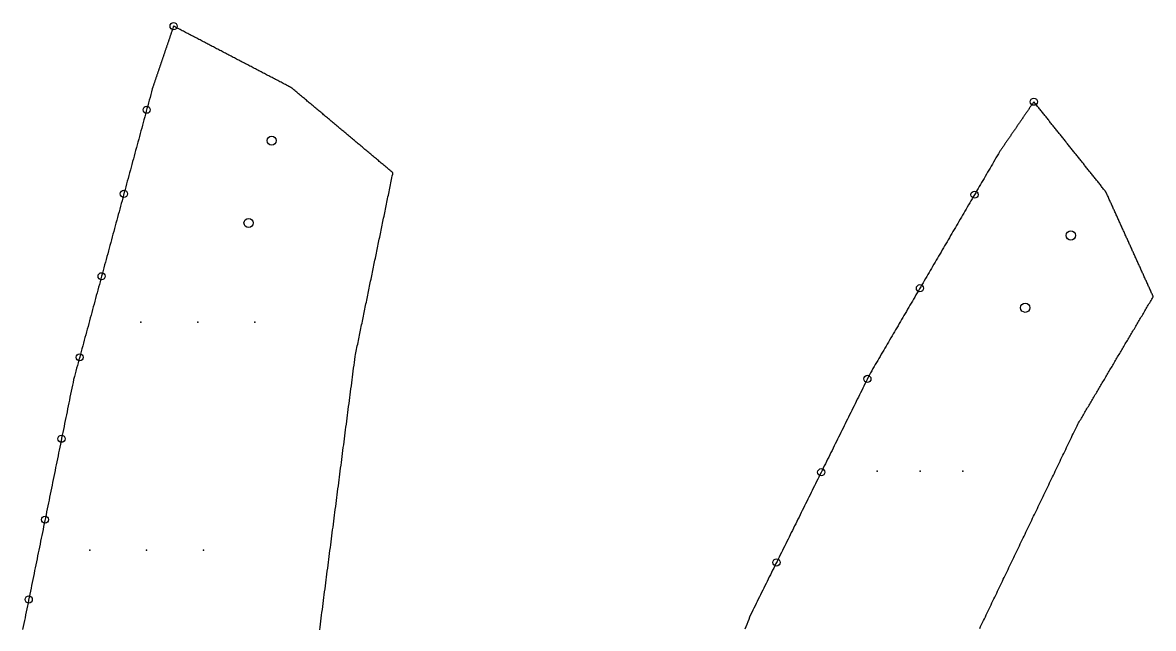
# Model space of a CAD drawing. Extents: x 2 to 431, y 2 to 326.
# Drawn here: x 7 to 86.4, y 44.1 to 86.7 of the extents above; entities that cross this region are included whole.
import ezdxf

# ---------------------------------------------------------------- set-up
doc = ezdxf.new("R2010")
doc.units = 0
doc.layers.get('0').update_dxf_attribs({"linetype": 'CONTINUOUS'})
for name, color, linetype in [('DRILLING', 3, 'CONTINUOUS'), ('ENGRAVE', 4, 'CONTINUOUS'), ('RIB_INDICATION', 1, 'CONTINUOUS')]:
    doc.layers.add(name, color=color, linetype=linetype)

# ---------------------------------------------------------------- blocks, each defined once
blk = doc.blocks.new('*U148')
at = {"layer": 'ENGRAVE'}
blk.add_point((0, 0), dxfattribs=at)
blk = doc.blocks.new('*U149')
at = {"layer": 'ENGRAVE', "color": 0, "linetype": 'BYBLOCK'}
for p in [(0, 0), (4, 0), (8, 0)]:
    blk.add_blockref('*U148', p, dxfattribs=at)
blk = doc.blocks.new('*U150')
at = {"layer": 'ENGRAVE'}
blk.add_point((0, 0), dxfattribs=at)
blk = doc.blocks.new('*U151')
at = {"layer": 'ENGRAVE', "color": 0, "linetype": 'BYBLOCK'}
for p in [(0, 0), (4, 0), (8, 0)]:
    blk.add_blockref('*U150', p, dxfattribs=at)
blk = doc.blocks.new('*U156')
at = {"layer": 'ENGRAVE'}
blk.add_point((0, 0), dxfattribs=at)
blk = doc.blocks.new('*U157')
at = {"layer": 'ENGRAVE', "color": 0, "linetype": 'BYBLOCK'}
for p in [(0, 0), (3, 0), (6, 0)]:
    blk.add_blockref('*U156', p, dxfattribs=at)

msp = doc.modelspace()

# ---------------------------------------------------------------- linework, layer by layer
for points in [[(27.9, 44.019, 0), (27.927, 44.225, 0), (27.954, 44.431, 0), (27.98, 44.638, 0), (28.007, 44.844, 0), (28.034, 45.051, 0), (28.061, 45.257, 0), (28.088, 45.464, 0), (28.114, 45.67, 0), (28.141, 45.877, 0), (28.168, 46.083, 0), (28.195, 46.289, 0), (28.221, 46.496, 0), (28.248, 46.702, 0), (28.275, 46.909, 0), (28.302, 47.115, 0), (28.329, 47.322, 0), (28.355, 47.528, 0), (28.382, 47.734, 0), (28.409, 47.941, 0), (28.436, 48.147, 0), (28.462, 48.354, 0), (28.489, 48.56, 0), (28.516, 48.767, 0), (28.543, 48.973, 0), (28.57, 49.18, 0), (28.596, 49.386, 0), (28.623, 49.593, 0), (28.65, 49.799, 0), (28.677, 50.005, 0), (28.703, 50.212, 0), (28.73, 50.418, 0), (28.757, 50.625, 0), (28.784, 50.831, 0), (28.811, 51.038, 0), (28.837, 51.244, 0), (28.864, 51.45, 0), (28.891, 51.657, 0), (28.918, 51.863, 0), (28.944, 52.07, 0), (28.971, 52.276, 0), (28.998, 52.483, 0), (29.025, 52.689, 0), (29.052, 52.895, 0), (29.078, 53.102, 0), (29.105, 53.308, 0), (29.132, 53.515, 0), (29.159, 53.721, 0), (29.185, 53.928, 0), (29.212, 54.134, 0), (29.239, 54.341, 0), (29.266, 54.547, 0), (29.293, 54.753, 0), (29.319, 54.96, 0), (29.346, 55.166, 0), (29.373, 55.373, 0), (29.4, 55.579, 0), (29.426, 55.786, 0), (29.453, 55.992, 0), (29.48, 56.199, 0), (29.507, 56.405, 0), (29.534, 56.611, 0), (29.56, 56.818, 0), (29.587, 57.024, 0), (29.614, 57.231, 0), (29.641, 57.437, 0), (29.667, 57.644, 0), (29.694, 57.85, 0), (29.721, 58.056, 0), (29.748, 58.263, 0), (29.774, 58.469, 0), (29.801, 58.676, 0), (29.828, 58.882, 0), (29.855, 59.089, 0), (29.882, 59.295, 0), (29.908, 59.502, 0), (29.935, 59.708, 0), (29.962, 59.914, 0), (29.989, 60.121, 0), (30.015, 60.327, 0), (30.042, 60.534, 0), (30.069, 60.74, 0), (30.096, 60.947, 0), (30.123, 61.153, 0), (30.149, 61.359, 0), (30.176, 61.566, 0), (30.203, 61.772, 0), (30.23, 61.979, 0), (30.256, 62.185, 0), (30.283, 62.392, 0), (30.31, 62.598, 0), (30.337, 62.804, 0), (30.363, 63.011, 0), (30.39, 63.217, 0), (30.416, 63.349, 0), (30.441, 63.471, 0), (30.466, 63.594, 0), (30.492, 63.717, 0), (30.517, 63.84, 0), (30.543, 63.963, 0), (30.568, 64.086, 0), (30.593, 64.209, 0), (30.619, 64.332, 0), (30.644, 64.455, 0), (30.669, 64.578, 0), (30.695, 64.701, 0), (30.72, 64.824, 0), (30.745, 64.947, 0), (30.771, 65.069, 0), (30.796, 65.192, 0), (30.821, 65.315, 0), (30.847, 65.438, 0), (30.872, 65.561, 0), (30.897, 65.684, 0), (30.923, 65.807, 0), (30.948, 65.93, 0), (30.973, 66.053, 0), (30.999, 66.176, 0), (31.024, 66.299, 0), (31.049, 66.421, 0), (31.075, 66.544, 0), (31.1, 66.667, 0), (31.125, 66.79, 0), (31.151, 66.913, 0), (31.176, 67.036, 0), (31.201, 67.159, 0), (31.227, 67.282, 0), (31.252, 67.405, 0), (31.277, 67.528, 0), (31.303, 67.651, 0), (31.328, 67.773, 0), (31.353, 67.896, 0), (31.379, 68.019, 0), (31.404, 68.142, 0), (31.429, 68.265, 0), (31.455, 68.388, 0), (31.48, 68.511, 0), (31.505, 68.634, 0), (31.531, 68.757, 0), (31.556, 68.88, 0), (31.581, 69.003, 0), (31.607, 69.126, 0), (31.632, 69.248, 0), (31.657, 69.371, 0), (31.683, 69.494, 0), (31.708, 69.617, 0), (31.733, 69.74, 0), (31.759, 69.863, 0), (31.784, 69.986, 0), (31.809, 70.109, 0), (31.835, 70.232, 0), (31.86, 70.355, 0), (31.886, 70.478, 0), (31.911, 70.6, 0), (31.936, 70.723, 0), (31.962, 70.846, 0), (31.987, 70.969, 0), (32.012, 71.092, 0), (32.038, 71.215, 0), (32.063, 71.338, 0), (32.088, 71.461, 0), (32.114, 71.584, 0), (32.139, 71.707, 0), (32.164, 71.83, 0), (32.19, 71.953, 0), (32.215, 72.075, 0), (32.24, 72.198, 0), (32.266, 72.321, 0), (32.291, 72.444, 0), (32.316, 72.567, 0), (32.342, 72.69, 0), (32.367, 72.813, 0), (32.392, 72.936, 0), (32.418, 73.059, 0), (32.443, 73.182, 0), (32.468, 73.305, 0), (32.494, 73.427, 0), (32.519, 73.55, 0), (32.544, 73.673, 0), (32.57, 73.796, 0), (32.595, 73.919, 0), (32.62, 74.042, 0), (32.646, 74.165, 0), (32.671, 74.288, 0), (32.696, 74.411, 0), (32.722, 74.534, 0), (32.747, 74.657, 0), (32.772, 74.779, 0), (32.798, 74.902, 0), (32.823, 75.025, 0), (32.848, 75.148, 0), (32.874, 75.271, 0), (32.899, 75.394, 0), (32.924, 75.517, 0), (32.95, 75.64, 0), (32.975, 75.763, 0), (33.001, 75.886, 0), (33.026, 76.009, 0), (33.032, 76.118, 0), (32.965, 76.175, 0), (32.898, 76.231, 0), (32.83, 76.288, 0), (32.763, 76.344, 0), (32.695, 76.401, 0), (32.628, 76.457, 0), (32.56, 76.513, 0), (32.493, 76.57, 0), (32.425, 76.626, 0), (32.358, 76.683, 0), (32.291, 76.74, 0), (32.223, 76.796, 0), (32.156, 76.852, 0), (32.088, 76.909, 0), (32.021, 76.965, 0), (31.953, 77.022, 0), (31.886, 77.078, 0), (31.819, 77.135, 0), (31.751, 77.191, 0), (31.684, 77.248, 0), (31.616, 77.304, 0), (31.549, 77.361, 0), (31.481, 77.417, 0), (31.414, 77.474, 0), (31.346, 77.53, 0), (31.279, 77.587, 0), (31.212, 77.643, 0), (31.144, 77.7, 0), (31.077, 77.756, 0), (31.009, 77.813, 0), (30.942, 77.869, 0), (30.875, 77.926, 0), (30.807, 77.982, 0), (30.74, 78.038, 0), (30.672, 78.095, 0), (30.605, 78.151, 0), (30.537, 78.208, 0), (30.47, 78.264, 0), (30.402, 78.321, 0), (30.335, 78.377, 0), (30.267, 78.434, 0), (30.2, 78.49, 0), (30.133, 78.547, 0), (30.065, 78.603, 0), (29.998, 78.66, 0), (29.93, 78.716, 0), (29.863, 78.773, 0), (29.796, 78.829, 0), (29.728, 78.886, 0), (29.661, 78.942, 0), (29.593, 78.999, 0), (29.526, 79.055, 0), (29.458, 79.112, 0), (29.391, 79.168, 0), (29.323, 79.225, 0), (29.256, 79.281, 0), (29.189, 79.338, 0), (29.121, 79.394, 0), (29.054, 79.451, 0), (28.986, 79.507, 0), (28.919, 79.564, 0), (28.851, 79.62, 0), (28.784, 79.677, 0), (28.716, 79.733, 0), (28.649, 79.789, 0), (28.582, 79.846, 0), (28.514, 79.902, 0), (28.447, 79.959, 0), (28.379, 80.015, 0), (28.312, 80.072, 0), (28.244, 80.128, 0), (28.177, 80.185, 0), (28.11, 80.241, 0), (28.042, 80.298, 0), (27.975, 80.354, 0), (27.907, 80.411, 0), (27.84, 80.467, 0), (27.772, 80.524, 0), (27.705, 80.58, 0), (27.637, 80.637, 0), (27.57, 80.693, 0), (27.503, 80.75, 0), (27.435, 80.806, 0), (27.368, 80.863, 0), (27.3, 80.919, 0), (27.233, 80.975, 0), (27.165, 81.032, 0), (27.098, 81.088, 0), (27.03, 81.145, 0), (26.963, 81.201, 0), (26.896, 81.258, 0), (26.828, 81.314, 0), (26.761, 81.371, 0), (26.693, 81.427, 0), (26.626, 81.484, 0), (26.558, 81.54, 0), (26.491, 81.597, 0), (26.424, 81.653, 0), (26.356, 81.71, 0), (26.289, 81.766, 0), (26.221, 81.823, 0), (26.154, 81.879, 0), (26.086, 81.936, 0), (26.019, 81.992, 0), (25.982, 82.023, 0), (25.974, 82.029, 0), (25.967, 82.035, 0), (25.959, 82.041, 0), (25.952, 82.047, 0), (25.944, 82.053, 0), (25.936, 82.059, 0), (25.929, 82.064, 0), (25.921, 82.07, 0), (25.913, 82.075, 0), (25.905, 82.081, 0), (25.897, 82.086, 0), (25.889, 82.091, 0), (25.881, 82.097, 0), (25.873, 82.102, 0), (25.865, 82.107, 0), (25.857, 82.112, 0), (25.848, 82.117, 0), (25.84, 82.121, 0), (25.832, 82.126, 0), (25.823, 82.131, 0), (25.815, 82.135, 0), (25.807, 82.14, 0), (25.736, 82.177, 0), (25.658, 82.218, 0), (25.58, 82.258, 0), (25.502, 82.299, 0), (25.424, 82.34, 0), (25.346, 82.38, 0), (25.268, 82.421, 0), (25.19, 82.462, 0), (25.112, 82.502, 0), (25.034, 82.543, 0), (24.956, 82.584, 0), (24.878, 82.624, 0), (24.8, 82.665, 0), (24.722, 82.706, 0), (24.644, 82.746, 0), (24.566, 82.787, 0), (24.488, 82.828, 0), (24.41, 82.869, 0), (24.332, 82.909, 0), (24.254, 82.95, 0), (24.176, 82.991, 0), (24.098, 83.031, 0), (24.02, 83.072, 0), (23.942, 83.113, 0), (23.864, 83.153, 0), (23.786, 83.194, 0), (23.708, 83.235, 0), (23.63, 83.275, 0), (23.552, 83.316, 0), (23.474, 83.357, 0), (23.396, 83.397, 0), (23.318, 83.438, 0), (23.24, 83.479, 0), (23.162, 83.52, 0), (23.084, 83.56, 0), (23.006, 83.601, 0), (22.928, 83.642, 0), (22.85, 83.682, 0), (22.772, 83.723, 0), (22.694, 83.764, 0), (22.616, 83.804, 0), (22.538, 83.845, 0), (22.46, 83.886, 0), (22.382, 83.927, 0), (22.304, 83.967, 0), (22.226, 84.008, 0), (22.148, 84.049, 0), (22.07, 84.089, 0), (21.992, 84.13, 0), (21.914, 84.171, 0), (21.836, 84.211, 0), (21.758, 84.252, 0), (21.68, 84.293, 0), (21.602, 84.333, 0), (21.524, 84.374, 0), (21.446, 84.415, 0), (21.368, 84.456, 0), (21.29, 84.496, 0), (21.212, 84.537, 0), (21.134, 84.578, 0), (21.056, 84.618, 0), (20.978, 84.659, 0), (20.9, 84.7, 0), (20.822, 84.74, 0), (20.744, 84.781, 0), (20.666, 84.822, 0), (20.588, 84.862, 0), (20.511, 84.903, 0), (20.433, 84.944, 0), (20.355, 84.984, 0), (20.276, 85.025, 0), (20.198, 85.066, 0), (20.12, 85.106, 0), (20.043, 85.147, 0), (19.965, 85.188, 0), (19.887, 85.229, 0), (19.809, 85.269, 0), (19.731, 85.31, 0), (19.653, 85.351, 0), (19.575, 85.391, 0), (19.497, 85.432, 0), (19.419, 85.473, 0), (19.341, 85.513, 0), (19.263, 85.554, 0), (19.185, 85.595, 0), (19.107, 85.635, 0), (19.029, 85.676, 0), (18.951, 85.717, 0), (18.873, 85.758, 0), (18.795, 85.798, 0), (18.717, 85.839, 0), (18.639, 85.88, 0), (18.561, 85.92, 0), (18.483, 85.961, 0), (18.405, 86.002, 0), (18.327, 86.042, 0), (18.249, 86.083, 0), (18.171, 86.124, 0), (18.093, 86.165, 0), (18.015, 86.205, 0), (17.937, 86.246, 0), (17.859, 86.287, 0), (17.781, 86.327, 0), (17.703, 86.368, 0), (17.638, 86.392, 0), (17.623, 86.351, 0), (17.61, 86.31, 0), (17.596, 86.269, 0), (17.581, 86.228, 0), (17.567, 86.187, 0), (17.553, 86.145, 0), (17.539, 86.104, 0), (17.525, 86.063, 0), (17.511, 86.022, 0), (17.497, 85.981, 0), (17.483, 85.94, 0), (17.469, 85.898, 0), (17.455, 85.857, 0), (17.441, 85.816, 0), (17.427, 85.775, 0), (17.413, 85.734, 0), (17.399, 85.693, 0), (17.385, 85.651, 0), (17.371, 85.61, 0), (17.357, 85.569, 0), (17.343, 85.528, 0), (17.329, 85.487, 0), (17.315, 85.446, 0), (17.301, 85.405, 0), (17.287, 85.363, 0), (17.273, 85.322, 0), (17.259, 85.281, 0), (17.245, 85.24, 0), (17.231, 85.199, 0), (17.217, 85.158, 0), (17.203, 85.117, 0), (17.189, 85.075, 0), (17.175, 85.034, 0), (17.161, 84.993, 0), (17.147, 84.952, 0), (17.133, 84.911, 0), (17.119, 84.87, 0), (17.105, 84.828, 0), (17.09, 84.787, 0), (17.076, 84.746, 0), (17.062, 84.705, 0), (17.048, 84.664, 0), (17.034, 84.623, 0), (17.02, 84.581, 0), (17.006, 84.54, 0), (16.992, 84.499, 0), (16.978, 84.458, 0), (16.964, 84.417, 0), (16.95, 84.376, 0), (16.936, 84.334, 0), (16.922, 84.293, 0), (16.908, 84.252, 0), (16.894, 84.211, 0), (16.88, 84.17, 0), (16.866, 84.129, 0), (16.852, 84.088, 0), (16.838, 84.046, 0), (16.824, 84.005, 0), (16.81, 83.964, 0), (16.796, 83.923, 0), (16.782, 83.882, 0), (16.768, 83.841, 0), (16.754, 83.799, 0), (16.74, 83.758, 0), (16.726, 83.717, 0), (16.712, 83.676, 0), (16.698, 83.635, 0), (16.684, 83.594, 0), (16.67, 83.552, 0), (16.656, 83.511, 0), (16.642, 83.47, 0), (16.628, 83.429, 0), (16.614, 83.388, 0), (16.6, 83.347, 0), (16.585, 83.305, 0), (16.572, 83.264, 0), (16.558, 83.223, 0), (16.543, 83.182, 0), (16.529, 83.141, 0), (16.515, 83.1, 0), (16.501, 83.058, 0), (16.487, 83.017, 0), (16.473, 82.976, 0), (16.459, 82.935, 0), (16.445, 82.894, 0), (16.431, 82.853, 0), (16.417, 82.811, 0), (16.403, 82.77, 0), (16.389, 82.729, 0), (16.375, 82.688, 0), (16.361, 82.647, 0), (16.347, 82.606, 0), (16.333, 82.564, 0), (16.319, 82.523, 0), (16.305, 82.482, 0), (16.291, 82.441, 0), (16.277, 82.4, 0), (16.263, 82.359, 0), (16.249, 82.318, 0), (16.235, 82.276, 0), (16.221, 82.235, 0), (16.207, 82.194, 0), (16.193, 82.153, 0), (16.179, 82.112, 0), (16.145, 81.993, 0), (16.092, 81.797, 0), (16.039, 81.601, 0), (15.986, 81.405, 0), (15.933, 81.209, 0), (15.88, 81.013, 0), (15.827, 80.817, 0), (15.774, 80.621, 0), (15.72, 80.425, 0), (15.667, 80.229, 0), (15.614, 80.033, 0), (15.561, 79.837, 0), (15.508, 79.641, 0), (15.455, 79.445, 0), (15.402, 79.249, 0), (15.349, 79.053, 0), (15.296, 78.857, 0), (15.243, 78.661, 0), (15.19, 78.465, 0), (15.136, 78.269, 0), (15.083, 78.073, 0), (15.03, 77.876, 0), (14.977, 77.68, 0), (14.924, 77.484, 0), (14.871, 77.288, 0), (14.818, 77.092, 0), (14.765, 76.896, 0), (14.712, 76.7, 0), (14.659, 76.504, 0), (14.605, 76.308, 0), (14.552, 76.112, 0), (14.499, 75.916, 0), (14.446, 75.72, 0), (14.393, 75.524, 0), (14.34, 75.328, 0), (14.287, 75.132, 0), (14.234, 74.936, 0), (14.181, 74.74, 0), (14.128, 74.544, 0), (14.075, 74.348, 0), (14.021, 74.152, 0), (13.968, 73.956, 0), (13.915, 73.76, 0), (13.862, 73.564, 0), (13.809, 73.368, 0), (13.756, 73.171, 0), (13.703, 72.975, 0), (13.65, 72.779, 0), (13.597, 72.583, 0), (13.543, 72.387, 0), (13.49, 72.191, 0), (13.437, 71.995, 0), (13.384, 71.799, 0), (13.331, 71.603, 0), (13.278, 71.407, 0), (13.225, 71.211, 0), (13.172, 71.015, 0), (13.119, 70.819, 0), (13.066, 70.623, 0), (13.013, 70.427, 0), (12.96, 70.231, 0), (12.906, 70.035, 0), (12.853, 69.839, 0), (12.8, 69.643, 0), (12.747, 69.447, 0), (12.694, 69.251, 0), (12.641, 69.055, 0), (12.588, 68.859, 0), (12.535, 68.662, 0), (12.482, 68.466, 0), (12.428, 68.27, 0), (12.375, 68.074, 0), (12.322, 67.878, 0), (12.269, 67.682, 0), (12.216, 67.486, 0), (12.163, 67.29, 0), (12.11, 67.094, 0), (12.057, 66.898, 0), (12.004, 66.702, 0), (11.951, 66.506, 0), (11.898, 66.31, 0), (11.845, 66.114, 0), (11.791, 65.918, 0), (11.738, 65.722, 0), (11.685, 65.526, 0), (11.632, 65.33, 0), (11.579, 65.134, 0), (11.526, 64.938, 0), (11.473, 64.742, 0), (11.42, 64.546, 0), (11.367, 64.35, 0), (11.313, 64.153, 0), (11.26, 63.958, 0), (11.207, 63.761, 0), (11.154, 63.565, 0), (11.101, 63.369, 0), (11.048, 63.173, 0), (10.995, 62.977, 0), (10.942, 62.781, 0), (10.889, 62.585, 0), (10.836, 62.389, 0), (10.783, 62.193, 0), (10.729, 61.997, 0), (10.676, 61.801, 0), (10.623, 61.605, 0), (10.579, 61.401, 0), (10.537, 61.194, 0), (10.495, 60.987, 0), (10.453, 60.781, 0), (10.411, 60.575, 0), (10.368, 60.368, 0), (10.326, 60.161, 0), (10.284, 59.955, 0), (10.242, 59.748, 0), (10.2, 59.542, 0), (10.158, 59.336, 0), (10.116, 59.129, 0), (10.073, 58.922, 0), (10.031, 58.716, 0), (9.989, 58.509, 0), (9.947, 58.303, 0), (9.905, 58.096, 0), (9.863, 57.89, 0), (9.821, 57.683, 0), (9.779, 57.477, 0), (9.737, 57.27, 0), (9.694, 57.064, 0), (9.652, 56.857, 0), (9.61, 56.651, 0), (9.568, 56.444, 0), (9.526, 56.238, 0), (9.484, 56.031, 0), (9.442, 55.825, 0), (9.4, 55.618, 0), (9.357, 55.412, 0), (9.315, 55.205, 0), (9.273, 54.999, 0), (9.231, 54.792, 0), (9.189, 54.586, 0), (9.147, 54.379, 0), (9.105, 54.173, 0), (9.063, 53.966, 0), (9.02, 53.76, 0), (8.978, 53.553, 0), (8.936, 53.347, 0), (8.894, 53.14, 0), (8.852, 52.934, 0), (8.81, 52.727, 0), (8.768, 52.521, 0), (8.726, 52.314, 0), (8.684, 52.108, 0), (8.641, 51.901, 0), (8.599, 51.695, 0), (8.557, 51.488, 0), (8.515, 51.282, 0), (8.473, 51.075, 0), (8.431, 50.869, 0), (8.389, 50.662, 0), (8.347, 50.456, 0), (8.304, 50.249, 0), (8.262, 50.043, 0), (8.22, 49.836, 0), (8.178, 49.63, 0), (8.136, 49.423, 0), (8.094, 49.217, 0), (8.052, 49.01, 0), (8.01, 48.803, 0), (7.967, 48.597, 0), (7.925, 48.391, 0), (7.883, 48.184, 0), (7.841, 47.977, 0), (7.799, 47.771, 0), (7.757, 47.565, 0), (7.715, 47.358, 0), (7.673, 47.151, 0), (7.63, 46.945, 0), (7.588, 46.738, 0), (7.546, 46.532, 0), (7.504, 46.325, 0), (7.462, 46.119, 0), (7.42, 45.912, 0), (7.378, 45.706, 0), (7.336, 45.499, 0), (7.293, 45.293, 0), (7.251, 45.086, 0), (7.209, 44.88, 0), (7.167, 44.673, 0), (7.125, 44.467, 0), (7.083, 44.26, 0), (7.041, 44.054, 0)], [(86.441, 67.401, 0), (86.41, 67.468, 0), (86.38, 67.535, 0), (86.35, 67.602, 0), (86.319, 67.669, 0), (86.289, 67.736, 0), (86.259, 67.803, 0), (86.228, 67.87, 0), (86.198, 67.937, 0), (86.168, 68.004, 0), (86.137, 68.071, 0), (86.107, 68.138, 0), (86.077, 68.205, 0), (86.046, 68.272, 0), (86.016, 68.339, 0), (85.986, 68.406, 0), (85.955, 68.473, 0), (85.925, 68.54, 0), (85.895, 68.607, 0), (85.864, 68.674, 0), (85.834, 68.741, 0), (85.804, 68.808, 0), (85.773, 68.875, 0), (85.743, 68.942, 0), (85.713, 69.009, 0), (85.683, 69.076, 0), (85.652, 69.143, 0), (85.622, 69.21, 0), (85.591, 69.278, 0), (85.561, 69.344, 0), (85.531, 69.412, 0), (85.501, 69.479, 0), (85.47, 69.546, 0), (85.44, 69.613, 0), (85.409, 69.68, 0), (85.379, 69.747, 0), (85.349, 69.814, 0), (85.319, 69.881, 0), (85.288, 69.948, 0), (85.258, 70.015, 0), (85.228, 70.082, 0), (85.197, 70.149, 0), (85.167, 70.216, 0), (85.136, 70.283, 0), (85.106, 70.35, 0), (85.076, 70.417, 0), (85.046, 70.484, 0), (85.015, 70.551, 0), (84.985, 70.618, 0), (84.955, 70.685, 0), (84.924, 70.752, 0), (84.894, 70.819, 0), (84.864, 70.886, 0), (84.833, 70.953, 0), (84.803, 71.02, 0), (84.773, 71.087, 0), (84.742, 71.154, 0), (84.712, 71.221, 0), (84.682, 71.288, 0), (84.651, 71.355, 0), (84.621, 71.422, 0), (84.591, 71.489, 0), (84.56, 71.556, 0), (84.53, 71.623, 0), (84.5, 71.69, 0), (84.469, 71.757, 0), (84.439, 71.824, 0), (84.409, 71.891, 0), (84.378, 71.958, 0), (84.348, 72.025, 0), (84.318, 72.092, 0), (84.287, 72.159, 0), (84.257, 72.227, 0), (84.227, 72.293, 0), (84.196, 72.361, 0), (84.166, 72.427, 0), (84.136, 72.495, 0), (84.105, 72.562, 0), (84.075, 72.629, 0), (84.045, 72.696, 0), (84.014, 72.763, 0), (83.984, 72.83, 0), (83.954, 72.897, 0), (83.923, 72.964, 0), (83.893, 73.031, 0), (83.863, 73.098, 0), (83.832, 73.165, 0), (83.802, 73.232, 0), (83.772, 73.299, 0), (83.741, 73.366, 0), (83.711, 73.433, 0), (83.681, 73.5, 0), (83.65, 73.567, 0), (83.62, 73.634, 0), (83.59, 73.701, 0), (83.559, 73.768, 0), (83.529, 73.835, 0), (83.499, 73.902, 0), (83.468, 73.969, 0), (83.438, 74.036, 0), (83.408, 74.103, 0), (83.377, 74.17, 0), (83.347, 74.237, 0), (83.317, 74.304, 0), (83.287, 74.371, 0), (83.256, 74.438, 0), (83.226, 74.505, 0), (83.195, 74.572, 0), (83.165, 74.639, 0), (83.153, 74.667, 0), (83.149, 74.675, 0), (83.145, 74.684, 0), (83.141, 74.692, 0), (83.136, 74.7, 0), (83.132, 74.709, 0), (83.128, 74.717, 0), (83.124, 74.725, 0), (83.119, 74.733, 0), (83.115, 74.741, 0), (83.11, 74.749, 0), (83.105, 74.757, 0), (83.101, 74.765, 0), (83.096, 74.773, 0), (83.091, 74.781, 0), (83.086, 74.789, 0), (83.081, 74.797, 0), (83.076, 74.804, 0), (83.071, 74.812, 0), (83.065, 74.82, 0), (83.06, 74.827, 0), (83.055, 74.835, 0), (83.049, 74.842, 0), (83.044, 74.85, 0), (83.038, 74.857, 0), (83.032, 74.864, 0), (83.027, 74.872, 0), (82.993, 74.914, 0), (82.947, 74.971, 0), (82.901, 75.028, 0), (82.855, 75.086, 0), (82.809, 75.143, 0), (82.763, 75.201, 0), (82.717, 75.258, 0), (82.671, 75.316, 0), (82.626, 75.373, 0), (82.58, 75.431, 0), (82.534, 75.488, 0), (82.488, 75.546, 0), (82.442, 75.603, 0), (82.396, 75.66, 0), (82.35, 75.718, 0), (82.304, 75.775, 0), (82.258, 75.833, 0), (82.212, 75.89, 0), (82.166, 75.948, 0), (82.12, 76.005, 0), (82.074, 76.063, 0), (82.028, 76.12, 0), (81.982, 76.178, 0), (81.936, 76.235, 0), (81.89, 76.293, 0), (81.844, 76.35, 0), (81.799, 76.407, 0), (81.752, 76.465, 0), (81.707, 76.522, 0), (81.661, 76.58, 0), (81.615, 76.637, 0), (81.569, 76.695, 0), (81.523, 76.752, 0), (81.477, 76.809, 0), (81.431, 76.867, 0), (81.385, 76.924, 0), (81.339, 76.982, 0), (81.293, 77.039, 0), (81.247, 77.097, 0), (81.201, 77.154, 0), (81.155, 77.212, 0), (81.109, 77.269, 0), (81.063, 77.327, 0), (81.017, 77.384, 0), (80.971, 77.442, 0), (80.925, 77.499, 0), (80.879, 77.556, 0), (80.834, 77.614, 0), (80.788, 77.671, 0), (80.742, 77.729, 0), (80.696, 77.786, 0), (80.65, 77.844, 0), (80.604, 77.901, 0), (80.558, 77.959, 0), (80.512, 78.016, 0), (80.466, 78.073, 0), (80.42, 78.131, 0), (80.374, 78.188, 0), (80.328, 78.246, 0), (80.282, 78.303, 0), (80.236, 78.361, 0), (80.19, 78.418, 0), (80.144, 78.476, 0), (80.098, 78.533, 0), (80.052, 78.591, 0), (80.007, 78.648, 0), (79.96, 78.705, 0), (79.915, 78.763, 0), (79.869, 78.82, 0), (79.823, 78.878, 0), (79.777, 78.935, 0), (79.731, 78.993, 0), (79.685, 79.05, 0), (79.639, 79.108, 0), (79.593, 79.165, 0), (79.547, 79.222, 0), (79.501, 79.28, 0), (79.455, 79.337, 0), (79.409, 79.395, 0), (79.363, 79.452, 0), (79.317, 79.51, 0), (79.271, 79.567, 0), (79.225, 79.625, 0), (79.179, 79.682, 0), (79.133, 79.74, 0), (79.088, 79.797, 0), (79.042, 79.854, 0), (78.996, 79.912, 0), (78.95, 79.969, 0), (78.904, 80.027, 0), (78.858, 80.084, 0), (78.812, 80.142, 0), (78.766, 80.199, 0), (78.72, 80.257, 0), (78.674, 80.314, 0), (78.628, 80.371, 0), (78.582, 80.429, 0), (78.536, 80.486, 0), (78.49, 80.544, 0), (78.444, 80.601, 0), (78.398, 80.659, 0), (78.352, 80.716, 0), (78.306, 80.774, 0), (78.26, 80.831, 0), (78.215, 80.888, 0), (78.169, 80.946, 0), (78.123, 81.003, 0), (78.077, 81.061, 0), (78.039, 81.086, 0), (78.017, 81.053, 0), (77.995, 81.021, 0), (77.973, 80.989, 0), (77.951, 80.956, 0), (77.928, 80.924, 0), (77.906, 80.891, 0), (77.884, 80.859, 0), (77.862, 80.827, 0), (77.84, 80.794, 0), (77.817, 80.762, 0), (77.795, 80.73, 0), (77.773, 80.697, 0), (77.751, 80.665, 0), (77.729, 80.632, 0), (77.707, 80.6, 0), (77.684, 80.568, 0), (77.662, 80.535, 0), (77.64, 80.503, 0), (77.618, 80.47, 0), (77.596, 80.438, 0), (77.573, 80.406, 0), (77.551, 80.373, 0), (77.529, 80.341, 0), (77.507, 80.308, 0), (77.485, 80.276, 0), (77.462, 80.244, 0), (77.44, 80.211, 0), (77.418, 80.179, 0), (77.396, 80.147, 0), (77.374, 80.114, 0), (77.352, 80.082, 0), (77.329, 80.049, 0), (77.307, 80.017, 0), (77.285, 79.985, 0), (77.263, 79.952, 0), (77.24, 79.92, 0), (77.218, 79.887, 0), (77.196, 79.855, 0), (77.174, 79.823, 0), (77.152, 79.79, 0), (77.13, 79.758, 0), (77.107, 79.725, 0), (77.085, 79.693, 0), (77.063, 79.661, 0), (77.041, 79.628, 0), (77.019, 79.596, 0), (76.996, 79.564, 0), (76.974, 79.531, 0), (76.952, 79.499, 0), (76.93, 79.466, 0), (76.908, 79.434, 0), (76.885, 79.401, 0), (76.863, 79.369, 0), (76.841, 79.337, 0), (76.819, 79.304, 0), (76.797, 79.272, 0), (76.775, 79.24, 0), (76.752, 79.207, 0), (76.73, 79.175, 0), (76.708, 79.142, 0), (76.686, 79.11, 0), (76.664, 79.078, 0), (76.641, 79.045, 0), (76.619, 79.013, 0), (76.597, 78.981, 0), (76.575, 78.948, 0), (76.553, 78.916, 0), (76.531, 78.883, 0), (76.508, 78.851, 0), (76.486, 78.819, 0), (76.464, 78.786, 0), (76.442, 78.754, 0), (76.42, 78.721, 0), (76.397, 78.689, 0), (76.375, 78.657, 0), (76.353, 78.624, 0), (76.331, 78.592, 0), (76.309, 78.559, 0), (76.286, 78.527, 0), (76.264, 78.495, 0), (76.242, 78.462, 0), (76.22, 78.43, 0), (76.198, 78.397, 0), (76.175, 78.365, 0), (76.153, 78.333, 0), (76.131, 78.3, 0), (76.109, 78.268, 0), (76.087, 78.236, 0), (76.065, 78.203, 0), (76.042, 78.171, 0), (76.02, 78.138, 0), (75.998, 78.106, 0), (75.976, 78.074, 0), (75.954, 78.041, 0), (75.931, 78.009, 0), (75.909, 77.976, 0), (75.887, 77.944, 0), (75.865, 77.912, 0), (75.843, 77.879, 0), (75.82, 77.847, 0), (75.798, 77.814, 0), (75.776, 77.782, 0), (75.754, 77.75, 0), (75.732, 77.717, 0), (75.71, 77.685, 0), (75.687, 77.653, 0), (75.665, 77.62, 0), (75.641, 77.584, 0), (75.557, 77.441, 0), (75.473, 77.297, 0), (75.389, 77.153, 0), (75.305, 77.01, 0), (75.222, 76.866, 0), (75.138, 76.723, 0), (75.054, 76.579, 0), (74.97, 76.436, 0), (74.886, 76.292, 0), (74.802, 76.148, 0), (74.718, 76.005, 0), (74.634, 75.861, 0), (74.55, 75.718, 0), (74.466, 75.574, 0), (74.382, 75.43, 0), (74.299, 75.287, 0), (74.215, 75.143, 0), (74.131, 74.999, 0), (74.047, 74.856, 0), (73.963, 74.712, 0), (73.879, 74.569, 0), (73.795, 74.425, 0), (73.711, 74.281, 0), (73.627, 74.138, 0), (73.543, 73.994, 0), (73.46, 73.851, 0), (73.376, 73.707, 0), (73.292, 73.564, 0), (73.208, 73.42, 0), (73.124, 73.276, 0), (73.04, 73.133, 0), (72.956, 72.989, 0), (72.872, 72.846, 0), (72.788, 72.702, 0), (72.704, 72.558, 0), (72.621, 72.415, 0), (72.537, 72.271, 0), (72.453, 72.127, 0), (72.369, 71.984, 0), (72.285, 71.84, 0), (72.201, 71.697, 0), (72.117, 71.553, 0), (72.033, 71.409, 0), (71.949, 71.266, 0), (71.865, 71.122, 0), (71.781, 70.979, 0), (71.698, 70.835, 0), (71.614, 70.692, 0), (71.53, 70.548, 0), (71.446, 70.404, 0), (71.362, 70.261, 0), (71.278, 70.117, 0), (71.194, 69.974, 0), (71.11, 69.83, 0), (71.026, 69.686, 0), (70.942, 69.543, 0), (70.859, 69.399, 0), (70.775, 69.255, 0), (70.691, 69.112, 0), (70.607, 68.968, 0), (70.523, 68.825, 0), (70.439, 68.681, 0), (70.355, 68.537, 0), (70.271, 68.394, 0), (70.187, 68.25, 0), (70.103, 68.107, 0), (70.019, 67.963, 0), (69.936, 67.82, 0), (69.852, 67.676, 0), (69.768, 67.532, 0), (69.684, 67.389, 0), (69.6, 67.245, 0), (69.516, 67.102, 0), (69.432, 66.958, 0), (69.348, 66.814, 0), (69.264, 66.671, 0), (69.18, 66.527, 0), (69.097, 66.383, 0), (69.013, 66.24, 0), (68.929, 66.096, 0), (68.845, 65.953, 0), (68.761, 65.809, 0), (68.677, 65.665, 0), (68.593, 65.522, 0), (68.509, 65.378, 0), (68.425, 65.235, 0), (68.341, 65.091, 0), (68.257, 64.948, 0), (68.174, 64.804, 0), (68.09, 64.66, 0), (68.006, 64.517, 0), (67.922, 64.373, 0), (67.838, 64.23, 0), (67.754, 64.086, 0), (67.67, 63.942, 0), (67.586, 63.799, 0), (67.502, 63.655, 0), (67.418, 63.511, 0), (67.335, 63.368, 0), (67.251, 63.224, 0), (67.167, 63.081, 0), (67.083, 62.937, 0), (66.999, 62.794, 0), (66.915, 62.65, 0), (66.831, 62.506, 0), (66.747, 62.363, 0), (66.663, 62.219, 0), (66.579, 62.075, 0), (66.5, 61.923, 0), (66.423, 61.767, 0), (66.346, 61.612, 0), (66.269, 61.456, 0), (66.191, 61.3, 0), (66.114, 61.144, 0), (66.037, 60.988, 0), (65.96, 60.832, 0), (65.882, 60.676, 0), (65.805, 60.52, 0), (65.728, 60.364, 0), (65.651, 60.209, 0), (65.573, 60.053, 0), (65.496, 59.897, 0), (65.419, 59.741, 0), (65.342, 59.585, 0), (65.264, 59.429, 0), (65.187, 59.273, 0), (65.11, 59.117, 0), (65.033, 58.962, 0), (64.956, 58.806, 0), (64.878, 58.65, 0), (64.801, 58.494, 0), (64.724, 58.338, 0), (64.647, 58.182, 0), (64.569, 58.026, 0), (64.492, 57.87, 0), (64.415, 57.715, 0), (64.338, 57.559, 0), (64.26, 57.403, 0), (64.183, 57.247, 0), (64.106, 57.091, 0), (64.029, 56.935, 0), (63.952, 56.779, 0), (63.874, 56.623, 0), (63.797, 56.468, 0), (63.72, 56.312, 0), (63.643, 56.156, 0), (63.565, 56, 0), (63.488, 55.844, 0), (63.411, 55.688, 0), (63.334, 55.532, 0), (63.256, 55.376, 0), (63.179, 55.221, 0), (63.102, 55.065, 0), (63.025, 54.909, 0), (62.947, 54.753, 0), (62.87, 54.597, 0), (62.793, 54.441, 0), (62.716, 54.285, 0), (62.639, 54.129, 0), (62.561, 53.974, 0), (62.484, 53.818, 0), (62.407, 53.662, 0), (62.33, 53.506, 0), (62.252, 53.35, 0), (62.175, 53.194, 0), (62.098, 53.038, 0), (62.021, 52.882, 0), (61.943, 52.727, 0), (61.866, 52.571, 0), (61.789, 52.415, 0), (61.712, 52.259, 0), (61.635, 52.103, 0), (61.557, 51.947, 0), (61.48, 51.791, 0), (61.403, 51.635, 0), (61.326, 51.48, 0), (61.248, 51.324, 0), (61.171, 51.168, 0), (61.094, 51.012, 0), (61.017, 50.856, 0), (60.939, 50.7, 0), (60.862, 50.544, 0), (60.785, 50.388, 0), (60.708, 50.232, 0), (60.63, 50.077, 0), (60.553, 49.921, 0), (60.476, 49.765, 0), (60.399, 49.609, 0), (60.322, 49.453, 0), (60.244, 49.297, 0), (60.167, 49.141, 0), (60.09, 48.985, 0), (60.013, 48.83, 0), (59.935, 48.674, 0), (59.858, 48.518, 0), (59.781, 48.362, 0), (59.704, 48.206, 0), (59.626, 48.05, 0), (59.549, 47.894, 0), (59.472, 47.738, 0), (59.395, 47.583, 0), (59.318, 47.427, 0), (59.24, 47.271, 0), (59.163, 47.115, 0), (59.086, 46.959, 0), (59.009, 46.803, 0), (58.931, 46.647, 0), (58.854, 46.491, 0), (58.777, 46.336, 0), (58.7, 46.18, 0), (58.622, 46.024, 0), (58.545, 45.868, 0), (58.468, 45.712, 0), (58.391, 45.556, 0), (58.313, 45.4, 0), (58.236, 45.244, 0), (58.162, 45.084, 0), (58.092, 44.916, 0), (58.023, 44.749, 0), (57.953, 44.581, 0), (57.883, 44.414, 0), (57.814, 44.246, 0), (57.744, 44.078, 0)], [(74.245, 44.122, 0), (74.312, 44.26, 0), (74.378, 44.398, 0), (74.444, 44.536, 0), (74.511, 44.674, 0), (74.577, 44.812, 0), (74.643, 44.95, 0), (74.71, 45.089, 0), (74.776, 45.227, 0), (74.842, 45.365, 0), (74.909, 45.503, 0), (74.975, 45.641, 0), (75.041, 45.779, 0), (75.108, 45.917, 0), (75.174, 46.056, 0), (75.24, 46.194, 0), (75.307, 46.332, 0), (75.373, 46.47, 0), (75.439, 46.608, 0), (75.506, 46.746, 0), (75.572, 46.884, 0), (75.638, 47.023, 0), (75.705, 47.161, 0), (75.771, 47.299, 0), (75.838, 47.437, 0), (75.904, 47.575, 0), (75.97, 47.713, 0), (76.037, 47.851, 0), (76.103, 47.989, 0), (76.169, 48.128, 0), (76.236, 48.266, 0), (76.302, 48.404, 0), (76.368, 48.542, 0), (76.435, 48.68, 0), (76.501, 48.818, 0), (76.567, 48.956, 0), (76.634, 49.095, 0), (76.7, 49.233, 0), (76.766, 49.371, 0), (76.833, 49.509, 0), (76.899, 49.647, 0), (76.965, 49.785, 0), (77.032, 49.923, 0), (77.098, 50.062, 0), (77.164, 50.2, 0), (77.231, 50.338, 0), (77.297, 50.476, 0), (77.363, 50.614, 0), (77.43, 50.752, 0), (77.496, 50.891, 0), (77.562, 51.029, 0), (77.629, 51.167, 0), (77.695, 51.305, 0), (77.761, 51.443, 0), (77.828, 51.581, 0), (77.894, 51.719, 0), (77.96, 51.858, 0), (78.027, 51.996, 0), (78.093, 52.134, 0), (78.159, 52.272, 0), (78.226, 52.41, 0), (78.292, 52.548, 0), (78.359, 52.686, 0), (78.425, 52.825, 0), (78.491, 52.963, 0), (78.558, 53.101, 0), (78.624, 53.239, 0), (78.69, 53.377, 0), (78.757, 53.515, 0), (78.823, 53.653, 0), (78.889, 53.791, 0), (78.956, 53.93, 0), (79.022, 54.068, 0), (79.088, 54.206, 0), (79.155, 54.344, 0), (79.221, 54.482, 0), (79.287, 54.62, 0), (79.354, 54.758, 0), (79.42, 54.897, 0), (79.486, 55.035, 0), (79.553, 55.173, 0), (79.619, 55.311, 0), (79.685, 55.449, 0), (79.752, 55.587, 0), (79.818, 55.725, 0), (79.884, 55.864, 0), (79.951, 56.002, 0), (80.017, 56.14, 0), (80.083, 56.278, 0), (80.15, 56.416, 0), (80.216, 56.554, 0), (80.282, 56.693, 0), (80.349, 56.831, 0), (80.415, 56.969, 0), (80.481, 57.107, 0), (80.548, 57.245, 0), (80.614, 57.383, 0), (80.68, 57.521, 0), (80.747, 57.66, 0), (80.813, 57.798, 0), (80.879, 57.936, 0), (80.946, 58.074, 0), (81.012, 58.212, 0), (81.079, 58.35, 0), (81.139, 58.47, 0), (81.188, 58.553, 0), (81.237, 58.635, 0), (81.286, 58.718, 0), (81.335, 58.801, 0), (81.384, 58.883, 0), (81.433, 58.966, 0), (81.482, 59.049, 0), (81.531, 59.132, 0), (81.58, 59.214, 0), (81.629, 59.297, 0), (81.678, 59.38, 0), (81.727, 59.462, 0), (81.775, 59.545, 0), (81.824, 59.628, 0), (81.873, 59.71, 0), (81.922, 59.793, 0), (81.971, 59.876, 0), (82.02, 59.959, 0), (82.069, 60.041, 0), (82.118, 60.124, 0), (82.167, 60.206, 0), (82.216, 60.289, 0), (82.265, 60.372, 0), (82.314, 60.455, 0), (82.363, 60.537, 0), (82.412, 60.62, 0), (82.461, 60.703, 0), (82.51, 60.785, 0), (82.559, 60.868, 0), (82.608, 60.951, 0), (82.657, 61.033, 0), (82.706, 61.116, 0), (82.755, 61.199, 0), (82.803, 61.282, 0), (82.853, 61.364, 0), (82.901, 61.447, 0), (82.95, 61.53, 0), (82.999, 61.612, 0), (83.048, 61.695, 0), (83.097, 61.778, 0), (83.146, 61.86, 0), (83.195, 61.943, 0), (83.244, 62.026, 0), (83.293, 62.108, 0), (83.342, 62.191, 0), (83.391, 62.274, 0), (83.44, 62.357, 0), (83.489, 62.439, 0), (83.538, 62.522, 0), (83.587, 62.605, 0), (83.636, 62.687, 0), (83.685, 62.77, 0), (83.734, 62.853, 0), (83.783, 62.935, 0), (83.832, 63.018, 0), (83.88, 63.101, 0), (83.93, 63.184, 0), (83.978, 63.266, 0), (84.027, 63.349, 0), (84.076, 63.432, 0), (84.125, 63.514, 0), (84.174, 63.597, 0), (84.223, 63.68, 0), (84.272, 63.762, 0), (84.321, 63.845, 0), (84.37, 63.928, 0), (84.419, 64.01, 0), (84.468, 64.093, 0), (84.517, 64.176, 0), (84.566, 64.258, 0), (84.615, 64.341, 0), (84.664, 64.424, 0), (84.713, 64.507, 0), (84.762, 64.589, 0), (84.811, 64.672, 0), (84.86, 64.755, 0), (84.909, 64.837, 0), (84.957, 64.92, 0), (85.006, 65.003, 0), (85.055, 65.085, 0), (85.104, 65.168, 0), (85.153, 65.251, 0), (85.202, 65.334, 0), (85.251, 65.416, 0), (85.3, 65.499, 0), (85.349, 65.582, 0), (85.398, 65.664, 0), (85.447, 65.747, 0), (85.496, 65.83, 0), (85.545, 65.912, 0), (85.594, 65.995, 0), (85.643, 66.078, 0), (85.692, 66.16, 0), (85.741, 66.243, 0), (85.79, 66.326, 0), (85.839, 66.409, 0), (85.888, 66.491, 0), (85.937, 66.574, 0), (85.986, 66.657, 0), (86.034, 66.739, 0), (86.083, 66.822, 0), (86.132, 66.905, 0), (86.181, 66.987, 0), (86.23, 67.07, 0), (86.279, 67.153, 0), (86.328, 67.236, 0), (86.377, 67.318, 0), (86.426, 67.401, 0)]]:
    msp.add_polyline3d(points)
at = {"layer": 'DRILLING'}
for centre in [(24.531, 78.366), (22.907, 72.59), (80.643, 71.712), (77.442, 66.637)]:
    msp.add_circle(centre, 0.323, dxfattribs=at)
at = {"layer": 'RIB_INDICATION'}
for centre in [(17.64, 86.401), (78.047, 81.098), (15.75, 80.534), (14.152, 74.634), (73.882, 74.573), (12.585, 68.849), (70.047, 68.01), (11.044, 63.159), (66.362, 61.644), (9.771, 57.441), (63.116, 55.092), (8.614, 51.765), (59.977, 48.757), (7.47, 46.158)]:
    msp.add_circle(centre, 0.25, dxfattribs=at)

# ---------------------------------------------------------------- block references
at = {"layer": 'ENGRAVE'}
for name, p in [('*U151', (15.34, 65.632)), ('*U157', (67.054, 55.158)), ('*U149', (11.751, 49.632))]:
    msp.add_blockref(name, p, dxfattribs=at)

doc.saveas('drawing.dxf')
